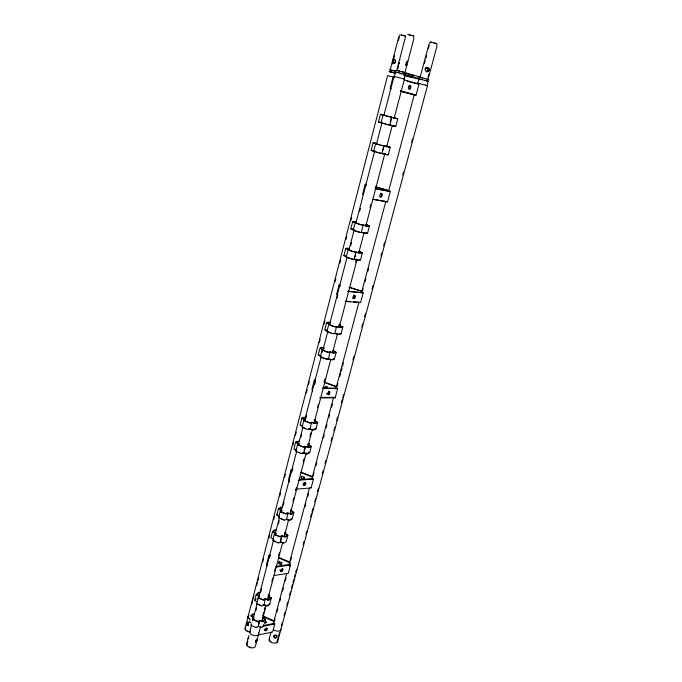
<?xml version="1.0" encoding="UTF-8"?>
<svg xmlns="http://www.w3.org/2000/svg" width="682" height="682" viewBox="0 0 682 682"><rect width="100%" height="100%" fill="white"/><g stroke="black" fill="none" stroke-linecap="round" stroke-linejoin="round"><path stroke-width="1.02" d="M305.459 417.341C296.892 417.64 307.198 419.711 303.814 420.453L302.066 427.273L307.369 429.464L310.122 429.114L313.268 430.129L315.962 428.893L317.676 422.414L314.862 420.82L315.655 419.942L315.033 419.566M315.962 428.893L315.306 428.202M407.163 61.175L406.029 65.506L405.432 64.611M299.27 441.194C290.711 441.655 300.915 443.684 297.565 444.528L295.835 451.279L301.086 453.513L303.848 453.087L306.96 454.11L309.671 452.746L311.359 446.36L308.579 444.715L309.389 443.769L308.776 443.385M309.671 452.746L309.031 452.021M282.109 507.255L280.558 507.144L278.384 509.036C279.117 509.539 282.629 510.358 280.268 511.202L278.588 517.749L284.59 520.289L286.022 519.454L289.492 520.502L291.402 519.65L292.246 518.806L293.882 512.284C293.175 511.773 289.654 510.988 291.964 510.127L291.444 509.343M276.244 529.837L274.701 529.752L272.51 531.764C273.269 532.275 276.713 533.111 274.352 533.997L272.689 540.476L278.64 543.043L280.072 542.156L283.516 543.204L285.434 542.284L286.287 541.397L287.906 534.944C287.173 534.424 283.703 533.622 286.022 532.71L285.511 531.9M427.904 80.527L427.469 85.727L277.514 642.043M256.449 602.999L256.909 603.911L261.274 605.906L262.144 606.102L264.019 605.053L267.634 605.931L269.774 603.996L271.351 597.73C270.541 597.176 267.242 596.315 269.56 595.309L269.083 594.414M269.774 603.996L269.816 603.544M278.427 508.653L276.798 515.191L279.313 516.359M356.26 221.761L352.696 221.573L359.371 224.233M259.978 592.453L258.452 592.402L256.219 594.73C257.046 595.275 260.328 596.162 257.967 597.151L258.427 598.063L263.678 600.245L265.127 599.214L269.177 600.083L271.308 598.182M256.27 594.278L254.71 600.552L257.131 601.788M355.092 222.852L353.182 230.294L359.891 232.366L364.938 233.201L366.498 232.843M394.162 118.191L404.443 79.069L404.938 72.676L413.838 38.746L413.744 35.899M405.585 36.53L396.753 70.502M349.329 248.47C340.412 246.927 352.969 252.008 355.365 252.161L360.522 253.107L362.415 252.8L359.337 251.581L360.019 251.24L359.337 250.959M348.084 249.851L346.192 257.208L352.841 259.331L358.63 260.302L360.531 259.961L362.415 252.8M256.526 639.46L255.29 642.052M257.088 639.861L257.25 638.872L255.58 641.259L255.784 642.282L256.27 642.171L257.088 639.861L255.435 646.144A4.561 2.532 14.5 0 1 249.825 647.491A4.561 2.532 14.5 0 1 247.003 643.339M330.139 322.33C321.495 321.265 333.183 326.959 335.791 326.934L340.889 327.675L342.841 326.993L339.883 325.612L340.616 325.024L339.96 324.7M328.715 324.487L326.891 331.605L333.345 333.865L334.717 333.524L339.073 334.572L341.034 333.856L342.841 326.993M323.592 347.547C315.024 346.575 326.422 352.568 329.116 352.458L330.293 352.151L334.189 353.131L336.158 352.321L333.242 350.88L333.992 350.216L333.345 349.883M322.109 349.968L320.301 357.01L326.695 359.303L328.076 358.885L332.407 359.917L334.376 359.082L336.158 352.321M303.814 420.453L309.995 423.147L311.401 422.559L315.647 423.548L317.676 422.414M297.565 444.528L303.686 447.281L305.093 446.633L309.313 447.605L311.359 446.36M398.8 62.642L398.731 63.699L399.618 63.315M249.058 635.428L248.086 638.727L248.862 637.968M407.64 62.377L407.717 61.312L405.926 63.076L406.583 65.642L407.001 64.824M280.268 511.202L280.779 512.003L286.21 514.109L287.633 513.29L291.777 514.219L293.865 512.668M274.352 533.997L274.855 534.824L280.234 536.947L281.666 536.078L285.784 536.99L287.881 535.344M245.094 628.216L387.598 75.608L394.324 77.219M251.837 604.124L252.638 601.038M253.167 598.975L253.968 595.889M256.628 585.591L257.421 582.496M257.958 580.442L258.751 577.347M262.74 561.9L263.533 558.814M268.853 538.209L269.654 535.123M273.635 519.675L274.437 516.581M279.756 495.984L280.549 492.89M284.539 477.443L285.34 474.357M292.783 445.517L293.575 442.43M295.442 435.218L296.235 432.124M306.337 392.994L307.139 389.899M308.469 384.75L309.261 381.664M319.364 342.526L320.165 339.431M324.146 323.984L324.947 320.898M335.05 281.76L335.851 278.665M339.832 263.218L340.633 260.132M345.953 239.527L346.746 236.441M350.736 220.994L351.537 217.899M390.198 69.973L398.689 37.084L400.112 34.731M392.355 63.955L394.477 55.736M398.459 40.315L399.26 37.237M272.553 531.363L270.942 537.825L273.431 539.01M295.604 442.26L293.925 448.986L296.508 450.103M301.802 418.279L300.106 425.082L302.288 425.935M320.898 356.149L318.213 355.117L319.96 348.101M326.525 322.739L324.751 329.832L327.667 331M346.712 256.713L343.89 255.605L345.748 248.444M353.677 229.894L350.812 228.845L352.696 221.573M376.319 143.425L373.855 143.007L377.317 144.021L375.637 143.68L373.651 151.327L375.356 151.685L371.161 150.458L373.08 142.794L376.6 143.467M382.201 123.016L378.459 122.001L380.454 114.278L384.776 115.446L383.071 115.019L381.059 122.786L384.009 123.587M269.927 555.796L268.819 555.625L266.671 563.92L266.969 565.83M292.118 470.392L290.992 470.196L288.725 478.943L289.449 482.012M315.527 380.317L314.376 380.087L311.981 389.32L312.68 391.221M336.541 294.675L339.073 284.914L340.25 285.178M362.526 194.558L365.202 184.225L366.413 184.524M252.451 620.654L253.201 617.773L250.703 615.803L252.894 613.843L254.412 613.877M257.285 602.044L258.043 599.128M322.1 352.441L322.859 349.534C323.72 350.216 324.999 351.622 328.374 352.193L330.463 351.938L333.464 352.875L335.442 352.065L332.501 350.787L333.242 350.88M246.543 644.234L248.18 637.943M249.706 632.061L251.581 624.848M253.457 617.628L257.199 603.195M259.075 595.974L273.542 540.297M275.144 534.108L279.432 517.612M281.308 510.392L296.568 451.62M298.443 444.408L302.996 426.881M314.862 420.82L314.129 420.751L316.968 422.141L314.948 423.283L312.015 422.32L309.389 422.763L304.539 420.726L321.213 356.763M322.816 350.582L327.641 332.023M329.508 324.803L346.916 257.787M349.065 249.535L354.154 229.945M355.757 223.756L374.776 150.552M376.379 144.362L382.005 122.709M383.881 115.497L394.06 76.316L395.978 72.164M253.414 619.682L253.738 617.457L251.351 616.102L254.088 614.184M275.366 535.217L275.895 533.196L273.218 531.645L275.92 530.093M281.274 512.506L281.802 510.46L279.1 508.942L281.785 507.485M247.83 641.54L247.097 644.354A3.99 2.217 14.5 0 0 247.285 645.257M255.886 610.535L256.688 607.44M260.712 591.976L261.513 588.881M269.552 557.953L270.353 554.858M278.392 523.929L279.202 520.835M283.218 505.371L284.027 502.276M292.067 471.347L292.868 468.253M300.907 437.324L301.708 434.238M305.732 418.774L306.533 415.679M314.572 384.75L315.382 381.656M337.087 298.145L337.888 295.05M350.753 245.563L351.554 242.477M359.593 211.548L360.403 208.453M397.819 68.78L398.552 65.958M258.384 625.164L259.637 620.364L262.834 621.37L264.983 619.375L262.238 617.423M280.498 540.758L281.291 537.714M304.027 450.913L305.229 446.326L308.614 447.332L310.66 446.088L307.846 444.664L308.579 444.715L307.863 447.452M354.819 257.012L355.629 253.926M382.687 150.603L383.693 146.792M390.172 122.052L391.187 118.174M286.449 519.471L288.06 513.307L286.832 512.924L285.63 513.674L283.32 512.796L281.103 511.773L281.981 510.707L281.078 510.426M389.098 116.639L391.835 117.321L389.797 125.079L387.061 124.422M262.945 615.343L263.755 612.248M264.292 610.194L265.102 607.099M271.862 581.362L272.672 578.276M274.565 571.064L275.383 567.978M278.623 555.617L279.432 552.531M292.953 501.048L293.763 497.962M295.656 490.75L296.465 487.664M303.226 461.919L304.036 458.833M309.986 436.182L310.796 433.096M317.556 407.35L318.366 404.264M324.317 381.613L325.126 378.519M338.639 327.036L339.457 323.95M355.672 262.169L356.481 259.083M370.002 207.601L370.812 204.515M257.148 639.648L260.524 626.784M261.879 621.634L266.202 605.164M267.557 600.015L282.706 542.361M284.062 537.211L288.657 519.71M290.285 513.537L306.244 452.788M307.599 447.648L312.467 429.114M314.087 422.934L330.591 360.13M332.484 352.926L337.624 333.362M339.244 327.19L357.104 259.237M358.723 253.056L364.137 232.468M365.757 226.288L384.691 154.226M386.592 147.014L392.269 125.394M262.357 620.577L263.022 617.415L263.925 616.733L263.465 615.812M267.736 600.117L268.751 596.247L268.043 596.247M290.379 513.964L291.188 510.903M314.129 423.59L314.615 421.749M364.069 233.116L367.572 233.235L369.491 225.964L366.379 224.813L367.035 224.557L366.345 224.293M384.784 154.285L388.246 154.891L390.249 147.295L385.961 146.025L386.617 146.093M389.405 124.959L395.722 126.528L397.759 118.813L393.991 117.807M271.061 631.975L269.202 638.949A4.476 2.438 15.5 0 0 272.033 642.632L273.729 643.066A4.476 2.438 15.5 0 0 277.216 640.083M273.209 623.911L286.636 573.536M288.793 565.344L309.381 488.21M311.802 479.003L333.498 397.734M335.825 388.893L358.988 302.126M361.451 292.868L385.842 201.369M388.578 191.088L414.341 94.448M274.275 622.052L275.093 618.966M277.02 611.771L277.838 608.685M279.756 601.49L280.583 598.404M282.501 591.2L283.328 588.123M285.247 580.919L286.065 577.842M289.356 565.497L290.182 562.42M290.728 560.357L291.555 557.279M304.99 506.897L305.817 503.81M307.735 496.615L308.554 493.529M313.217 476.053L314.044 472.967M315.962 465.772L316.78 462.686M323.362 438.014L324.189 434.928M326.107 427.725L326.934 424.647M328.852 417.444L329.67 414.366M331.588 407.163L332.415 404.085M337.079 386.6L337.897 383.523M339.824 376.319L340.642 373.233M341.188 371.178L342.014 368.092M342.56 366.038L343.387 362.952M362.312 292.015L363.131 288.929M365.049 281.734L365.876 278.648M367.794 271.453L368.612 268.367M289.407 566.222L289.893 564.372L275.716 566.469M420.052 77.467L428.901 44.33L430.351 41.943M424.375 63.545L425.176 60.536M425.713 58.524L426.514 55.515M428.398 48.482L429.2 45.472M264.07 625.377L274.147 623.408L274.769 624.021L272.63 632.052L258.529 634.916M289.893 564.372L290.549 564.952L288.324 573.289L274.147 575.489M295.826 489.199L311.128 487.903L313.473 479.114L312.782 478.585L299.517 479.608M319.79 397.93L335.186 397.819L337.658 388.535L336.934 388.084L322.56 388.067M347.99 291.171L363.225 292.825L360.599 302.637L345.118 301.427M372.986 199.4L387.504 201.915L390.283 191.523L374.938 188.556M415.15 94.943L416.02 95.148L418.961 84.125L404.324 79.871M427.972 77.339L428.782 74.321M427.998 79.487L436.923 46.316L436.855 43.554M277.267 640.85L278.077 637.866M278.606 635.871L279.415 632.879M281.325 625.786L282.152 622.7M284.096 615.514L284.923 612.427M286.858 605.241L287.685 602.163M289.62 594.968L290.455 591.891M291.564 587.782L292.39 584.704M292.945 582.65L293.772 579.564M294.326 577.509L295.153 574.432M295.707 572.377L296.542 569.299M303.175 544.645L304.01 541.568M305.945 534.381L306.772 531.295M310.642 516.913L311.478 513.836M312.024 511.781L312.859 508.704M314.794 501.509L315.621 498.431M317.556 491.245L318.392 488.159M322.262 473.785L323.089 470.699M325.024 463.513L325.86 460.427M331.111 440.922L331.938 437.835M333.873 430.649L334.709 427.563M336.644 420.376L337.471 417.299M341.341 402.917L342.176 399.84M342.731 397.785L343.558 394.699M352.961 359.781L353.788 356.703M361.81 326.917L362.645 323.839M364.58 316.644L365.407 313.567M372.048 288.921L372.875 285.835M380.897 256.048L381.724 252.971M383.659 245.784L384.495 242.698M402.747 174.916L403.574 171.838M411.596 142.052L412.431 138.975M399.43 60.186L399.857 59.377M262.408 617.713L265.682 619.213L264.752 620.731L262.826 621.865L259.893 620.808L258.018 621.89L257.148 621.703L252.809 619.691L252.357 618.762C253.201 617.304 255.102 618.003 253.031 619.068L257.472 621.404L259.637 620.364L258.384 626.57L256.5 627.67L255.631 627.483L251.308 625.471L250.754 624.993L251.615 624.073M419.609 78.413L417.393 83.144L418.049 83.374M332.978 359.116L332.407 359.354M339.627 333.848L338.349 334.316L335.331 333.379L332.705 333.524M409.456 88.831L410.163 86.162L409.37 85.344M274.079 635.3L273.635 635.939L274.155 637.525L275.86 637.764L277.028 635.726L274.855 634.916M273.687 636.306L275.826 635.249L276.611 635.479L277.097 636.792L275.017 638.267L273.695 636.434M426.088 68.055L427.776 67.535L429.072 68.541L429.166 70.195L428.262 71.542L426.77 71.789L425.483 70.783L425.227 69.121M436.335 43.512L430.811 42.062L431.928 42.489M324.632 387.649L325.374 386.694L326.567 386.626L327.522 387.478M425.074 69.112L426.139 67.774L427.912 67.544M302.169 476.207L301.461 477.093L301.615 478.312L302.535 479.156L303.695 479.139L304.402 478.261L304.249 477.033M394.716 63.196L395.782 61.883M279.756 561.295L279.083 562.113L280.123 564.133L281.24 564.15L281.922 563.341L281.768 562.164M266.44 621.916L265.315 623.143L264.224 623.101M344.666 255.392L343.89 255.605M351.58 228.7L350.812 228.845M399.337 63.102L399.285 63.835M249.979 620.859L249.152 622.018L251.172 622.973M256.799 599.197L257.6 598.498M254.761 600.1L255.528 599.444M290.847 519.062L291.572 518.525M276.832 514.799L277.574 514.262M306.926 453.752L308.153 453.172M308.273 452.916L308.98 452.473M268.154 595.437L268.768 594.695M313.976 429.362L313.234 429.788L308.562 428.859M314.564 429.029L315.263 428.62M427.384 85.77L419.728 83.596M284.607 532.778L285.195 532.139M247.796 622.01L247.123 624.601L247.395 625.309L248.632 625.351M278.665 517.374L279.415 517.024M290.541 510.17L291.129 509.573M327.624 394.332L328.673 393.864L329.27 391.621M329.193 391.621L327.462 393.216L327.548 394.332M267.762 604.917L268.239 604.721M318.213 354.862L318.92 354.58M427.341 85.761L425.415 85.097M353.012 298.392L354.768 296.823L354.7 295.604L353.898 295.033M295.903 450.955L296.644 450.683M307.897 444.067L308.469 443.564M379.874 196.825L380.948 196.467L381.664 195.282L381.613 193.952L380.82 193.262M314.172 420.197L314.726 419.737M290.242 519.514L290.72 519.36M304.539 420.726L305.527 420.146L302.501 418.543L305.152 417.52M326.925 358.647L331.102 359.567M394.588 63.213L393.361 63.537C392.252 62.454 393.028 59.837 394.452 59.334L395.381 60.152M320.344 356.763L321.077 356.609M262.681 626.4L274.769 624.021M358.579 259.936L356.03 259.51M326.925 331.384L327.658 331.264M426.642 71.772L428.117 71.525L429.004 70.186L428.85 68.464M339.142 325.092L339.67 324.803M276.363 567.057L290.549 564.952M426.531 71.439L427.716 70.101L427.452 68.447L426.028 67.45M262.826 604.67L266.977 605.633M369.491 225.964L366.959 226.057L360.838 224.796M298.162 480.298L313.473 479.114M255.963 627.176L256.475 627.142M327.002 386.404L325.8 386.472L325.067 387.419L325.22 388.689M346.217 257.054L346.933 257.02M278.068 542.591L278.588 542.582M320.088 397.453L334.461 397.359L335.186 397.819M302.586 452.703L304.641 452.925M268.231 596.554L270.652 597.884L268.512 599.785L265.767 598.779L264.352 598.83L263.133 599.759L260.899 598.856L258.759 597.773L259.68 596.494L259.092 595.633L256.926 594.576L259.654 592.743M323.285 388.527L337.658 388.535M258.802 596.204L259.518 596.213M353.199 230.158L353.907 230.166M365.569 224.429L366.063 224.318M385.62 153.893L384.836 153.834L385.739 154.141M284.718 533.784L287.207 535.055L285.11 536.7L282.305 535.711L279.663 536.504L275.178 534.577L276.074 533.46L275.17 533.171M301.401 453.317L301.921 453.334M284.522 533.503L285.238 533.529M264.693 622.64L265.784 622.692M287.787 512.924L291.103 513.93L293.183 512.387L290.668 511.133M260.78 627.099L261.325 627.133M352.799 228.964L351.562 229.084L353.506 229.689M345.382 301.112L350.548 301.521M353.643 301.759L358.8 302.169M298.349 443.897L299.279 444.178L298.435 445.056L300.719 446.037L303.081 446.881L304.266 446.284L305.527 446.667L303.848 453.087L303.55 452.746M347.735 291.47L363.225 292.825M304.59 419.865L305.331 419.933M326.593 358.996L323.012 357.854M282.953 542.719L283.516 542.778M288.921 520.034L289.475 520.093M388.246 154.891L379.584 153.058M381.877 114.636L382.414 114.755M371.11 150.398L373.659 150.765M298.955 441.382L296.295 442.524L299.091 443.956M390.249 147.295L386.788 146.639M339.38 325.689L342.117 326.746L340.156 327.428L337.138 326.49L335.041 326.678C329.704 325.723 331.495 324.436 327.249 322.987L329.841 322.433M329.457 324.12L330.207 324.223M339.142 325.502L339.883 325.612M403.872 78.976L404.443 79.069L394.29 76.444M395.262 71.022L389.371 69.811M394.801 72.786L388.919 71.559M391.579 125.36L393.062 125.727L392.039 125.445M373.207 199.272L385.645 201.429M359.755 232.187L357.462 231.556M355.424 259.313L352.168 259.041L347.172 257.438M358.357 251.308L361.665 252.562L359.772 252.869L354.597 251.914C349.346 250.771 350.804 250.098 346.49 248.683L349.031 248.512M348.792 249.655L349.551 249.791M375.756 188.854L390.283 191.523M373.08 150.756L372.21 150.731M397.069 72.42L395.415 72.156M418.271 83.255L417.427 83.093L419.728 83.596M427.665 79.564L428.944 79.811L427.026 79.146M365.884 224.804L368.732 225.733L366.865 225.904L357.624 223.807M427.188 81.329L428.467 81.576L426.548 80.919M355.782 222.724L356.78 222.997L356.064 223.219M365.62 224.668L366.379 224.813M404.537 36.069C409.609 37.016 398.433 33.81 401.476 35.234M378.459 122.001L381.963 122.803M393.599 117.679L395.074 118.054L394.051 117.781M355.97 221.786L353.447 221.803L356.55 222.869M411.246 35.438L413.275 35.771L407.648 34.347M381.059 122.786L382.764 123.195L380.965 122.692M418.083 83.92L418.961 84.125M391.835 117.321L396.626 118.506M397.759 118.813L394.324 117.977M434.016 43.077L435.056 43.316M375.083 151.557L373.591 151.14M384.247 153.723L385.015 153.902M396.984 70.442L404.375 72.36M399.49 71.064L395.884 70.348M390.948 70.058L395.066 71.09M422.772 77.995L419.814 77.424M280.711 541.781L281.845 542.147M396.506 72.258L399.013 72.889M404.111 75.293L413.71 77.595L404.298 74.781M422.294 79.768L419.336 79.189M373.08 142.794L377.061 143.936M386.242 146.144L387.734 146.562M382.304 114.704L383.957 115.13M403.795 75.31L420.01 79.453M393.19 125.829L391.681 125.42L395.722 126.528M407.111 81.26L417.145 83.792M381.69 122.751L379.576 122.308M400.223 91.175L414.221 94.772M400.598 91.303L414.588 94.883M384.495 115.36L380.454 114.278M393.702 117.73L395.219 118.131M383.685 115.07L381.579 114.585M381.588 145.394L389.124 146.971M404.767 72.991L414.179 75.821M425.218 78.601L401.809 71.67M398.782 72.804L401.493 73.503M400.181 73.503L401.715 73.903M424.741 80.382L403.386 74.065M394.614 72.846L389.61 71.729M392.815 72.676L394.298 73.059M390.65 116.878L391.468 117.091M386.438 115.931L387.538 116.213M384.409 123.715L385.509 123.988M391.28 88.822L390.053 88.49L392.892 77.535L394.128 77.867M383.071 115.019L386.029 115.812M387.265 116.153L393.258 117.688M380.053 144.925L378.271 144.473M376.958 152.333L378.058 152.58M417.87 76.964L419.157 77.313M385.748 115.752L386.711 116M385.236 123.936L394.597 126.213M402.406 35.524L403.48 35.814M383.727 123.527L384.691 123.774M385.748 146.306L379.772 144.891M383.744 153.936L377.777 152.546M331.017 332.935L327.846 331.836M390.343 72.011L391.894 72.445M400.411 90.791L416.02 95.148M376.566 152.163L373.651 151.327M425.039 78.583L427.537 79.257M401.331 73.486L403.897 74.185M424.562 80.365L427.06 81.03M385.458 154.106L384.529 153.825M409.055 34.85L410.129 35.157M344.939 256.014L346.558 256.475M299.79 452.678L298.46 452.157M379.235 144.712L375.637 143.68M375.842 186.842L389.047 190.679M375.441 186.842L388.655 190.679M376.285 152.129L377.24 152.367M327.334 330.523L325.467 329.849M259.373 604.712L260.081 604.925M386.882 146.127L387.623 146.391L387.001 146.332M320.779 355.799L318.929 355.117M363.08 232.656L361.315 232.204L363.225 224.907M301.094 425.278L302.62 425.756M294.897 449.182L296.414 449.66M349.465 287.25L362.185 291.41L349.048 287.361M383.94 145.837L381.937 153.467M356.66 231.334L353.975 230.405L354.657 230.158M323.848 381.929L336.797 386.617M324.41 382.508L336.371 386.839M326.951 393.54L328.937 394.264M386.685 201.608L387.504 201.915M366.797 232.818L367.572 233.235M408.245 76.367L408.68 76.537M301.222 472.166L312.765 476.735L312.322 477.059L300.771 472.481M303.277 483.129L305.195 483.896M359.764 259.501L360.531 259.961M287.25 519.249L287.795 519.471M324.479 348.152L322.714 347.573L320.676 348.357L323.6 349.636M282.442 519.19L284.01 519.846M278.827 557.39L289.978 562.173L289.526 562.573L278.367 557.791M262.766 615.778L274.3 620.987L273.84 621.438L263.261 616.664M302.808 484.74L303.618 485.107L304.649 484.587L305.212 482.464M305.212 453.138L306.363 453.675M340.318 333.293L341.034 333.856M333.677 358.485L334.376 359.082M305.306 428.449L302.851 427.247M326.823 393.872L328.349 394.793L329.397 394.324L329.994 392.082L328.468 391.161M281.146 518.635L281.717 518.976M356.166 251.871L354.282 259.066M275.792 541.713L273.465 540.374M365.202 184.225L366.694 185.334M310.438 487.374L311.128 487.903M426.156 67.45L427.35 68.379L427.563 70.093M263.576 624.482L264.122 625.42L261.973 627.44L260.447 627.414L258.128 626.127M336.635 326.422L334.828 333.31M329.969 351.869L328.519 358.937L328.195 358.655M264.94 620.381L265.971 622.368M311.529 422.277L310.122 429.114L309.824 428.782M248.171 622.316L248.725 622.964M281.819 535.694L280.498 542.164L280.225 541.764M339.073 284.914L340.105 286.491M265.298 598.779L264.019 605.053L263.763 604.619M314.376 380.087L315.093 381.946M290.992 470.196L291.495 472.208M268.819 555.625L269.16 557.714M264.284 629.171L264.403 630.066L265.204 630.287L266.219 629.708L266.73 627.764M279.944 569.879L280.055 570.834L280.865 571.107L281.888 570.553L282.416 568.541M250.064 631.702A3.887 2.097 14.3 0 1 248.572 631.438M247.208 630.867A3.887 2.097 14.3 0 1 246.159 630.083M250.166 632.026A4.433 2.396 14.3 0 1 245.716 630.177A4.433 2.396 14.3 0 1 245.759 627.457M280.916 629.162A4.493 2.387 15.4 0 1 278.588 631.114A4.493 2.387 15.4 0 1 273.738 629.887M277.003 641.847A3.921 2.131 15.5 0 1 276.287 642.461M270.89 641.702A3.921 2.131 15.5 0 1 269.953 640.858M269.543 639.955A3.921 2.131 15.5 0 1 269.714 639.145M250.158 631.191A4.578 2.481 14.6 0 0 252.195 634.959A4.578 2.481 14.6 0 0 258.188 634.874L258.631 633.996A4.578 2.481 14.6 0 0 258.393 632.973M250.729 647.414A3.99 2.217 14.5 0 1 249.254 646.92M248.58 623.936L248.188 625.437L246.944 625.394L246.961 622.274L247.719 622.402L248.58 623.936M392.38 62.352L392.943 63.409L394.256 63.059L395.287 61.73L395.023 60.084L394.026 59.206L393.13 59.692L392.38 62.352M411.834 74.909L411.365 76.699L412.388 76.93L412.866 75.139L411.834 74.909M409.157 85.83L408.416 87.057L408.45 88.507L409.243 89.325L410.325 89.035L411.033 86.367L410.24 85.548L409.157 85.83M380.565 193.918L379.84 195.112L379.9 196.442L380.692 197.124L381.767 196.774L382.432 194.259L381.639 193.569L380.565 193.918M353.608 295.835L352.901 296.994L352.978 298.213L353.779 298.784L354.836 298.366L355.467 295.988L354.666 295.417L353.608 295.835M304.061 483.137L303.396 484.237L303.499 485.269L304.3 485.635L305.331 485.115L305.894 482.992L305.093 482.626L304.061 483.137M281.24 569.402L280.592 570.467L280.703 571.422L281.513 571.695L282.536 571.141L283.064 569.129L281.24 569.402M265.537 628.753L264.906 629.801L265.025 630.697L265.827 630.918L266.841 630.33L267.353 628.395L265.537 628.753M301.717 476.522L301.009 477.409L301.163 478.628L302.092 479.472L303.243 479.455L303.95 478.576L303.797 477.349L302.876 476.505L301.717 476.522M279.296 561.695L278.614 562.514L278.767 563.69L280.779 564.56L281.461 563.741L281.308 562.565L279.296 561.695M249.987 619.128L248.794 618.242A4.45 2.353 14.3 0 1 248.828 615.573A4.45 2.353 14.3 0 0 249.962 619.137"/></g></svg>
